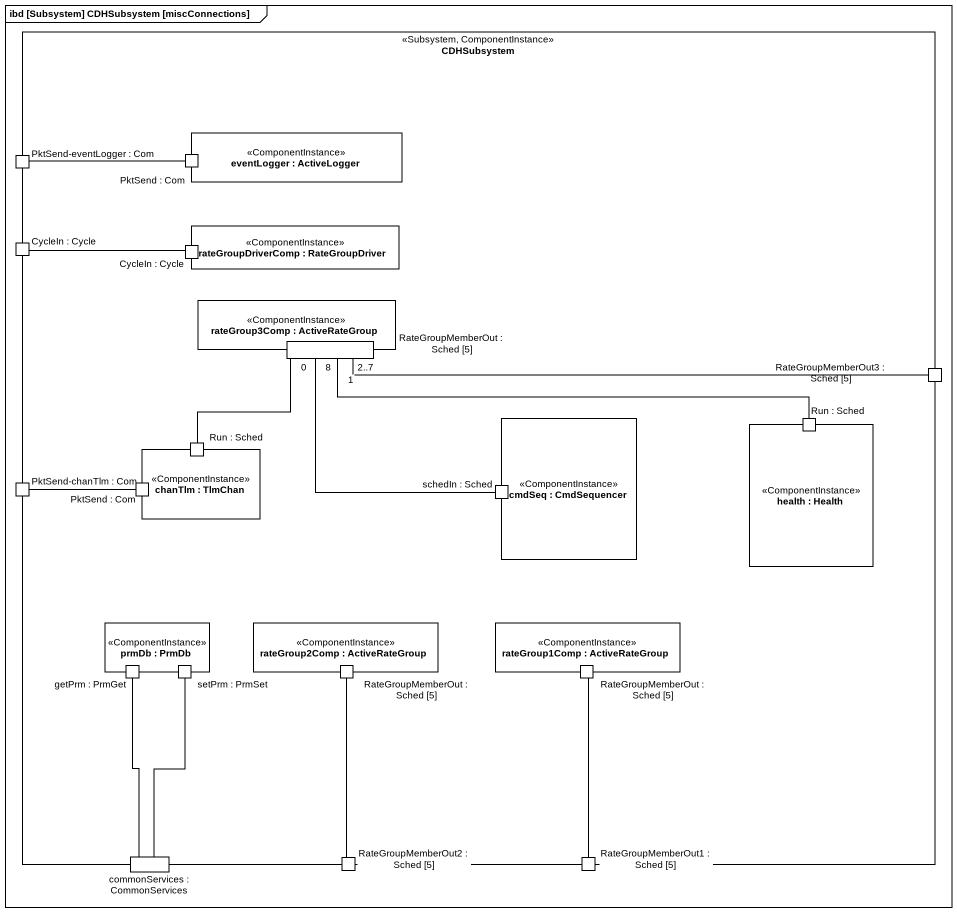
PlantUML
@startuml
mainframe ibd [Subsystem] CDHSubsystem [miscConnections]
rectangle CDHSubsystem <<Subsystem, ComponentInstance>> {
  port "PktSend-eventLogger : Com" as PktSend_eventLogger_Com
  rectangle "eventLogger : ActiveLogger" as eventLogger <<ComponentInstance>> {
    port "PktSend : Com" as PktSend_Com
  }
  port "CycleIn : Cycle" as CycleIn_Cycle
  rectangle "rateGroupDriverComp : RateGroupDriver" as rateGroupDriverComp <<ComponentInstance>> {
    port "CycleIn : Cycle" as CycleIn_Cycle_2
  }
  rectangle "rateGroup3Comp : ActiveRateGroup" as rateGroup3Comp <<ComponentInstance>> {
    port "RateGroupMemberOut : Sched [5]" as RateGroupMemberOut_Sched_5
  }
  port "RateGroupMemberOut3 : Sched [5]" as RateGroupMemberOut3_Sched_5
  rectangle "cmdSeq : CmdSequencer" as cmdSeq <<ComponentInstance>> {
    port "schedIn : Sched" as schedIn_Sched
  }
  rectangle "health : Health" as health <<ComponentInstance>> {
    port "Run : Sched" as Run_Sched_2
  }
  port "PktSend-chanTlm : Com" as PktSend_chanTlm_Com
  rectangle "chanTlm : TlmChan" as chanTlm <<ComponentInstance>> {
    port "Run : Sched" as Run_Sched
    port "PktSend : Com" as PktSend_Com_2
  }
  rectangle "prmDb : PrmDb" as prmDb <<ComponentInstance>> {
    port "getPrm : PrmGet" as getPrm_PrmGet
    port "setPrm : PrmSet" as setPrm_PrmSet
  }
  rectangle "rateGroup2Comp : ActiveRateGroup" as rateGroup2Comp <<ComponentInstance>> {
    port "RateGroupMemberOut : Sched [5]" as RateGroupMemberOut_Sched_5_2
  }
  rectangle "rateGroup1Comp : ActiveRateGroup" as rateGroup1Comp <<ComponentInstance>> {
    port "RateGroupMemberOut : Sched [5]" as RateGroupMemberOut_Sched_5_3
  }
  port "commonServices : CommonServices" as commonServices
  port "RateGroupMemberOut2 : Sched [5]" as RateGroupMemberOut2_Sched_5
  port "RateGroupMemberOut1 : Sched [5]" as RateGroupMemberOut1_Sched_5
}
PktSend_Com -left- PktSend_eventLogger_Com
CycleIn_Cycle_2 -left- CycleIn_Cycle
RateGroupMemberOut_Sched_5 "2..7" -right- RateGroupMemberOut3_Sched_5
RateGroupMemberOut_Sched_5 "1" -right- Run_Sched_2
RateGroupMemberOut_Sched_5 "8" -- schedIn_Sched
Run_Sched -up- "0" RateGroupMemberOut_Sched_5
PktSend_Com_2 -left- PktSend_chanTlm_Com
RateGroupMemberOut_Sched_5_2 -- RateGroupMemberOut2_Sched_5
RateGroupMemberOut_Sched_5_3 -- RateGroupMemberOut1_Sched_5
commonServices -up- getPrm_PrmGet
commonServices -up- setPrm_PrmSet
@enduml
